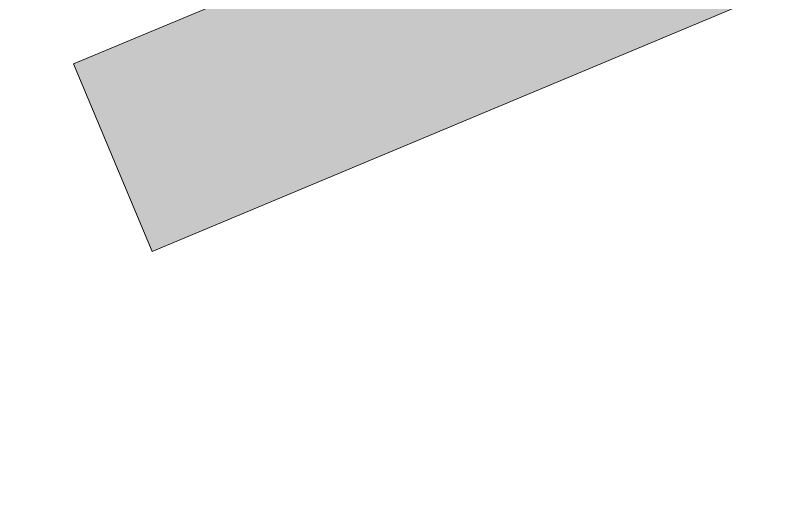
# Model space of a CAD drawing. Header units: millimetres. Extents: x 23218 to 31754, y 14902 to 21214.
# Drawn here: x 24257 to 24486.2, y 17380.1 to 17519.9 of the extents above; entities that cross this region are included whole.
import ezdxf

# ---------------------------------------------------------------- set-up
doc = ezdxf.new("R2010")
doc.units = ezdxf.units.MM
doc.layers.add('vetro', color=140, linetype='Continuous', lineweight=15)
doc.layers.add('Wall', color=7, linetype='Continuous', lineweight=20)

msp = doc.modelspace()

# ---------------------------------------------------------------- hatches: boundary and pattern name
at = {"layer": 'Wall', "true_color": 0x636466}
h = msp.add_hatch(color=251, dxfattribs=at)
h.dxf.hatch_style = 1
h.paths.add_polyline_path([(26447.66, 17149.14), (26357.68, 17111.46), (26380.85, 17056.12), (26470.84, 17093.8)])
h.paths.add_polyline_path([(26850.52, 17252.78), (26840.15, 17277.56), (26754.36, 17277.56), (26447.66, 17149.14), (26470.84, 17093.8)])
h.paths.add_polyline_path([(26827.35, 17308.13), (26754.36, 17277.56), (26840.15, 17277.56)])
h.paths.add_polyline_path([(26909.7, 17277.56), (26840.15, 17277.56), (26850.52, 17252.78)])
h.paths.add_polyline_path([(27263.82, 17425.85), (27240.65, 17481.19), (26827.35, 17308.13), (26840.15, 17277.56), (26909.7, 17277.56)])
h.paths.add_polyline_path([(27661.97, 17592.56), (27661.97, 17592.56), (27638.79, 17647.91), (27240.65, 17481.19), (27263.82, 17425.85)])
h.paths.add_polyline_path([(28226.14, 17828.81), (28202.97, 17884.15), (27733.61, 17687.61), (27733.61, 17622.56)])
h.paths.add_polyline_path([(27733.61, 17687.61), (27638.79, 17647.91), (27661.97, 17592.56), (27733.61, 17622.56)])
h.paths.add_polyline_path([(28334.5, 17939.23), (28202.97, 17884.15), (28226.14, 17828.81), (28357.68, 17883.88)])
h.paths.add_polyline_path([(25309.79, 17939.23), (25178.27, 17884.15), (25201.44, 17828.81), (25332.97, 17883.88)])
h.paths.add_polyline_path([(25178.27, 17884.15), (25083.35, 17844.41), (25106.52, 17789.06), (25201.44, 17828.81)])
h.paths.add_polyline_path([(25083.35, 17844.41), (24708.9, 17687.61), (24708.9, 17622.56), (25106.52, 17789.06)])
h.paths.add_polyline_path([(24708.9, 17622.56), (24708.9, 17687.61), (24458.74, 17582.86), (24481.91, 17527.52)])
h.paths.add_polyline_path([(24458.74, 17582.86), (24274.16, 17505.57), (24297.33, 17450.23), (24481.91, 17527.52)])
h.paths.add_polyline_path([(23648.16, 17243.44), (23332.97, 17111.46), (23356.14, 17056.12), (23671.33, 17188.1)])
h.paths.add_polyline_path([(23825.81, 17252.78), (23815.43, 17277.56), (23729.65, 17277.56), (23648.16, 17243.44), (23671.33, 17188.1)])
h.paths.add_polyline_path([(23802.64, 17308.13), (23729.65, 17277.56), (23815.43, 17277.56)])
h.paths.add_polyline_path([(23956.52, 17307.52), (23933.35, 17362.86), (23802.64, 17308.13), (23815.43, 17277.56), (23884.99, 17277.56)])
h.paths.add_polyline_path([(23884.99, 17277.56), (23815.43, 17277.56), (23825.81, 17252.78)])
h.paths.add_polyline_path([(24092.69, 17429.58), (23933.35, 17362.86), (23956.52, 17307.52), (24115.87, 17374.24)])

# ---------------------------------------------------------------- linework, layer by layer
at = {"layer": 'vetro'}
for p, q in [((24458.74, 17582.86), (24274.16, 17505.57)), ((24297.33, 17450.23), (24481.91, 17527.52)), ((24274.16, 17505.57), (24297.33, 17450.23))]:
    msp.add_line(p, q, dxfattribs=at)

doc.saveas('drawing.dxf')
